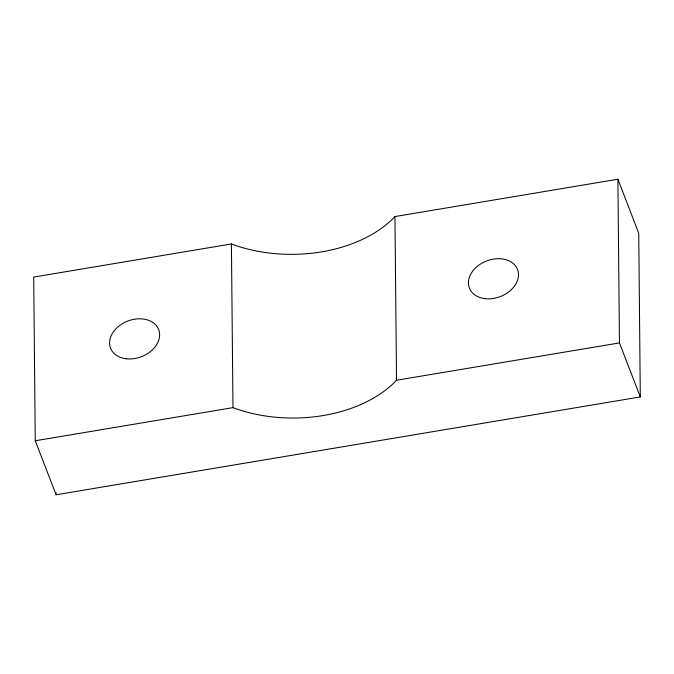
<?xml version="1.0" encoding="UTF-8"?>
<svg xmlns="http://www.w3.org/2000/svg" width="674" height="674" viewBox="0 0 674 674"><rect width="100%" height="100%" fill="white"/><g stroke="black" fill="none" stroke-linecap="round" stroke-linejoin="round"><path stroke-width="1.01" d="M231.418 243.954L33.7 277.073L35.259 440.762L56.102 494.775L640.3 396.927L638.741 233.238L617.898 179.225L394.956 216.565A120.427 78.1 -0.5 0 1 231.418 243.954L232.977 407.644L35.259 440.762M232.977 407.644A120.427 78.1 -0.5 0 0 396.514 380.254L619.457 342.914L640.3 396.927M617.898 179.225L619.457 342.914M394.956 216.565L396.514 380.254M56.085 492.677L56.102 494.775M485.272 298.675A25.806 19.091 -21.1 0 0 518.045 271.066A25.806 19.091 -21.1 0 0 477.066 266.542A25.806 19.091 -21.1 0 0 485.272 298.675M126.409 358.787A25.806 19.091 -21.1 0 0 159.182 331.17A25.806 19.091 -21.1 0 0 118.203 326.654A25.806 19.091 -21.1 0 0 126.409 358.787"/></g></svg>
